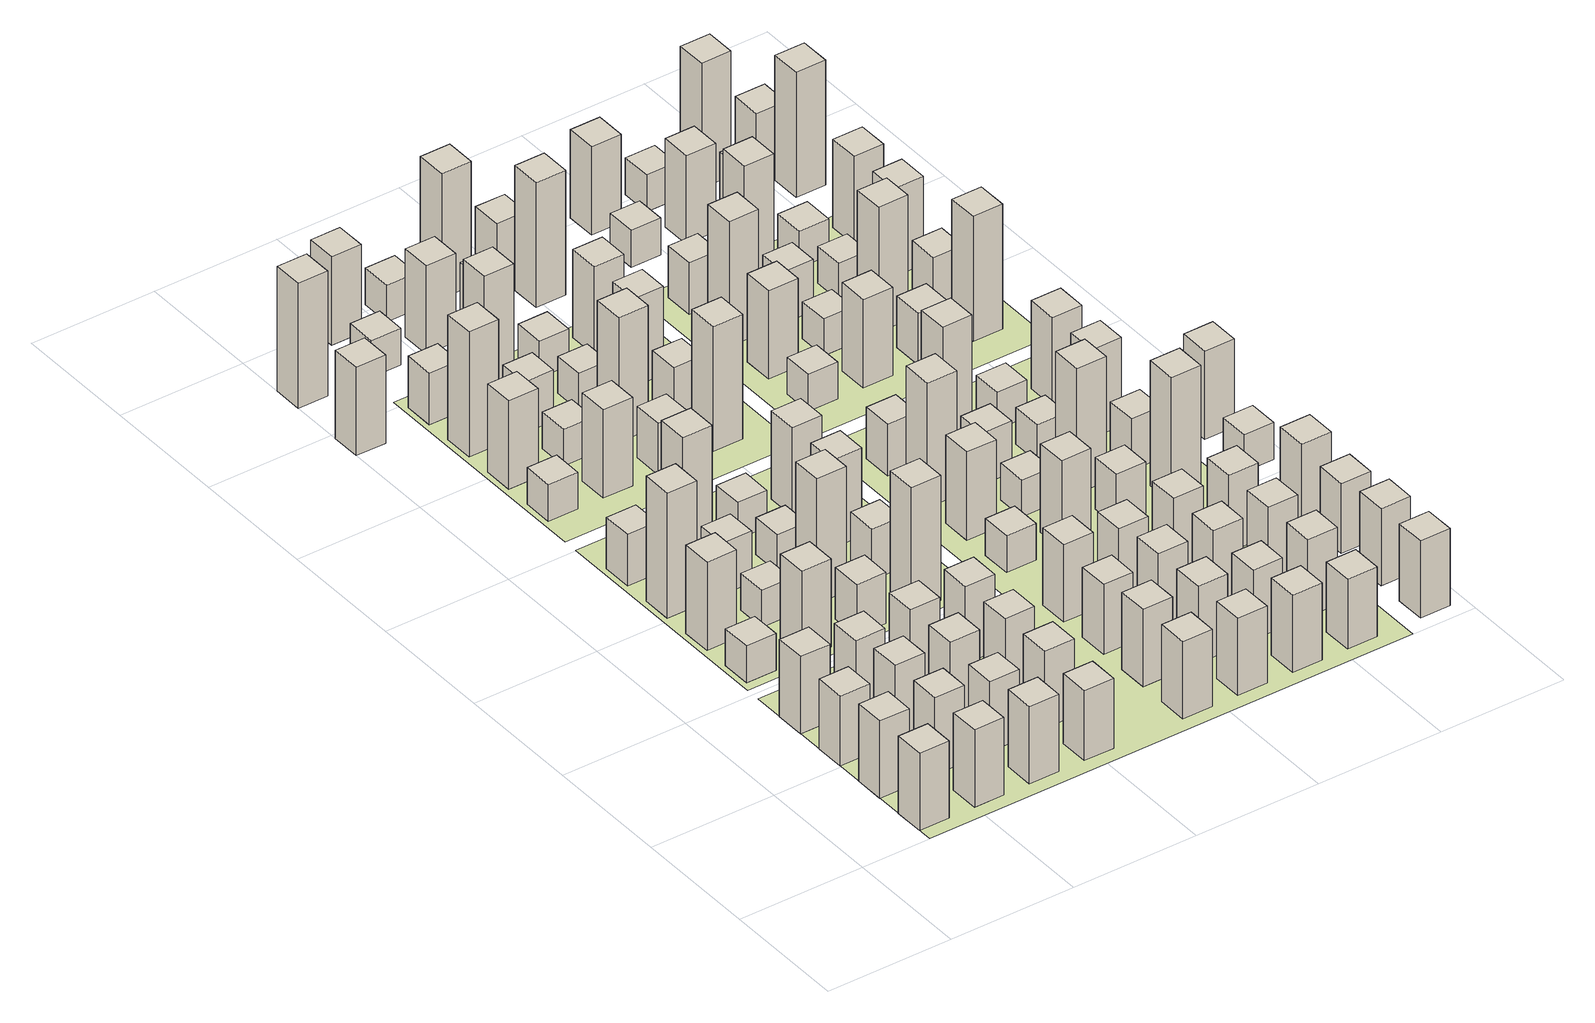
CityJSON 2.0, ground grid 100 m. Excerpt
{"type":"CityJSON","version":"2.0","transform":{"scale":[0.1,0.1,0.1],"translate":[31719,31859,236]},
"CityObjects":{
"building1":{"type":"Building","geometry":[{"type":"Solid","lod":"1","boundaries":[[[[0,1,2,3]],[[4,5,2,1]],[[6,7,0,3]],[[0,7,4,1]],[[4,7,6,5]],[[6,3,2,5]]]]}]},
"building2":{"type":"Building","geometry":[{"type":"Solid","lod":"1","boundaries":[[[[8,9,10,11]],[[10,9,12,13]],[[14,15,8,11]],[[8,15,12,9]],[[14,13,12,15]],[[14,11,10,13]]]]}]},
"building3":{"type":"Building","geometry":[{"type":"Solid","lod":"1","boundaries":[[[[16,17,18,19]],[[20,21,18,17]],[[22,23,16,19]],[[16,23,20,17]],[[20,23,22,21]],[[22,19,18,21]]]]}]},
"building4":{"type":"Building","geometry":[{"type":"Solid","lod":"1","boundaries":[[[[24,25,26,27]],[[26,25,28,29]],[[30,31,24,27]],[[24,31,28,25]],[[30,29,28,31]],[[30,27,26,29]]]]}]},
"building5":{"type":"Building","geometry":[{"type":"Solid","lod":"1","boundaries":[[[[32,33,34,35]],[[34,33,36,37]],[[38,39,32,35]],[[32,39,36,33]],[[38,37,36,39]],[[38,35,34,37]]]]}]},
"building6":{"type":"Building","geometry":[{"type":"Solid","lod":"1","boundaries":[[[[40,41,42,43]],[[44,45,42,41]],[[46,47,40,43]],[[40,47,44,41]],[[44,47,46,45]],[[46,43,42,45]]]]}]},
"building7":{"type":"Building","geometry":[{"type":"Solid","lod":"1","boundaries":[[[[48,49,50,51]],[[52,53,50,49]],[[54,55,48,51]],[[48,55,52,49]],[[52,55,54,53]],[[54,51,50,53]]]]}]},
"building8":{"type":"Building","geometry":[{"type":"Solid","lod":"1","boundaries":[[[[56,57,58,59]],[[58,57,60,61]],[[62,63,56,59]],[[56,63,60,57]],[[62,61,60,63]],[[62,59,58,61]]]]}]},
"building9":{"type":"Building","geometry":[{"type":"Solid","lod":"1","boundaries":[[[[64,65,66,67]],[[66,65,68,69]],[[70,71,64,67]],[[64,71,68,65]],[[70,69,68,71]],[[70,67,66,69]]]]}]},
"building10":{"type":"Building","geometry":[{"type":"Solid","lod":"1","boundaries":[[[[72,73,74,75]],[[76,77,74,73]],[[78,79,72,75]],[[72,79,76,73]],[[76,79,78,77]],[[78,75,74,77]]]]}]},
"building11":{"type":"Building","geometry":[{"type":"Solid","lod":"1","boundaries":[[[[80,81,82,83]],[[82,81,84,85]],[[86,87,80,83]],[[80,87,84,81]],[[86,85,84,87]],[[86,83,82,85]]]]}]},
"building12":{"type":"Building","geometry":[{"type":"Solid","lod":"1","boundaries":[[[[88,89,90,91]],[[92,93,90,89]],[[94,95,88,91]],[[88,95,92,89]],[[92,95,94,93]],[[94,91,90,93]]]]}]},
"building13":{"type":"Building","geometry":[{"type":"Solid","lod":"1","boundaries":[[[[96,97,98,99]],[[100,101,98,97]],[[102,103,96,99]],[[96,103,100,97]],[[100,103,102,101]],[[102,99,98,101]]]]}]},
"building14":{"type":"Building","geometry":[{"type":"Solid","lod":"1","boundaries":[[[[104,105,106,107]],[[106,105,108,109]],[[110,111,104,107]],[[104,111,108,105]],[[110,109,108,111]],[[110,107,106,109]]]]}]},
"building15":{"type":"Building","geometry":[{"type":"Solid","lod":"1","boundaries":[[[[112,113,114,115]],[[114,113,116,117]],[[118,119,112,115]],[[112,119,116,113]],[[118,117,116,119]],[[118,115,114,117]]]]}]},
"building16":{"type":"Building","geometry":[{"type":"Solid","lod":"1","boundaries":[[[[120,121,122,123]],[[122,121,124,125]],[[126,127,120,123]],[[120,127,124,121]],[[126,125,124,127]],[[126,123,122,125]]]]}]},
"building17":{"type":"Building","geometry":[{"type":"Solid","lod":"1","boundaries":[[[[128,129,130,131]],[[132,133,130,129]],[[134,135,128,131]],[[128,135,132,129]],[[132,135,134,133]],[[134,131,130,133]]]]}]},
"building18":{"type":"Building","geometry":[{"type":"Solid","lod":"1","boundaries":[[[[136,137,138,139]],[[140,141,138,137]],[[142,143,136,139]],[[136,143,140,137]],[[140,143,142,141]],[[142,139,138,141]]]]}]},
"building19":{"type":"Building","geometry":[{"type":"Solid","lod":"1","boundaries":[[[[144,145,146,147]],[[148,149,146,145]],[[150,151,144,147]],[[144,151,148,145]],[[148,151,150,149]],[[150,147,146,149]]]]}]},
"building20":{"type":"Building","geometry":[{"type":"Solid","lod":"1","boundaries":[[[[152,153,154,155]],[[156,157,154,153]],[[158,159,152,155]],[[152,159,156,153]],[[156,159,158,157]],[[158,155,154,157]]]]}]},
"building21":{"type":"Building","geometry":[{"type":"Solid","lod":"1","boundaries":[[[[160,161,162,163]],[[164,165,162,161]],[[166,167,160,163]],[[160,167,164,161]],[[164,167,166,165]],[[166,163,162,165]]]]}]},
"building22":{"type":"Building","geometry":[{"type":"Solid","lod":"1","boundaries":[[[[168,169,170,171]],[[172,173,170,169]],[[174,175,168,171]],[[168,175,172,169]],[[172,175,174,173]],[[174,171,170,173]]]]}]},
"building23":{"type":"Building","geometry":[{"type":"Solid","lod":"1","boundaries":[[[[176,177,178,179]],[[178,177,180,181]],[[182,183,176,179]],[[176,183,180,177]],[[182,181,180,183]],[[182,179,178,181]]]]}]},
"building24":{"type":"Building","geometry":[{"type":"Solid","lod":"1","boundaries":[[[[184,185,186,187]],[[186,185,188,189]],[[190,191,184,187]],[[184,191,188,185]],[[190,189,188,191]],[[190,187,186,189]]]]}]},
"building25":{"type":"Building","geometry":[{"type":"Solid","lod":"1","boundaries":[[[[192,193,194,195]],[[194,193,196,197]],[[198,199,192,195]],[[192,199,196,193]],[[198,197,196,199]],[[198,195,194,197]]]]}]},
"building26":{"type":"Building","geometry":[{"type":"Solid","lod":"1","boundaries":[[[[200,201,202,203]],[[204,205,202,201]],[[206,207,200,203]],[[200,207,204,201]],[[204,207,206,205]],[[206,203,202,205]]]]}]},
"building27":{"type":"Building","geometry":[{"type":"Solid","lod":"1","boundaries":[[[[208,209,210,211]],[[210,209,212,213]],[[214,215,208,211]],[[208,215,212,209]],[[214,213,212,215]],[[214,211,210,213]]]]}]},
"building28":{"type":"Building","geometry":[{"type":"Solid","lod":"1","boundaries":[[[[216,217,218,219]],[[220,221,218,217]],[[222,223,216,219]],[[216,223,220,217]],[[220,223,222,221]],[[222,219,218,221]]]]}]},
"building29":{"type":"Building","geometry":[{"type":"Solid","lod":"1","boundaries":[[[[224,225,226,227]],[[226,225,228,229]],[[230,231,224,227]],[[224,231,228,225]],[[230,229,228,231]],[[230,227,226,229]]]]}]},
"building30":{"type":"Building","geometry":[{"type":"Solid","lod":"1","boundaries":[[[[232,233,234,235]],[[236,237,234,233]],[[238,239,232,235]],[[232,239,236,233]],[[236,239,238,237]],[[238,235,234,237]]]]}]},
"building31":{"type":"Building","geometry":[{"type":"Solid","lod":"1","boundaries":[[[[240,241,242,243]],[[242,241,244,245]],[[246,247,240,243]],[[240,247,244,241]],[[246,245,244,247]],[[246,243,242,245]]]]}]},
"building32":{"type":"Building","geometry":[{"type":"Solid","lod":"1","boundaries":[[[[248,249,250,251]],[[250,249,252,253]],[[254,255,248,251]],[[248,255,252,249]],[[254,253,252,255]],[[254,251,250,253]]]]}]},
"building33":{"type":"Building","geometry":[{"type":"Solid","lod":"1","boundaries":[[[[256,257,258,259]],[[258,257,260,261]],[[262,263,256,259]],[[256,263,260,257]],[[262,261,260,263]],[[262,259,258,261]]]]}]},
"building34":{"type":"Building","geometry":[{"type":"Solid","lod":"1","boundaries":[[[[264,265,266,267]],[[268,269,266,265]],[[270,271,264,267]],[[264,271,268,265]],[[268,271,270,269]],[[270,267,266,269]]]]}]},
"building35":{"type":"Building","geometry":[{"type":"Solid","lod":"1","boundaries":[[[[272,273,274,275]],[[276,277,274,273]],[[278,279,272,275]],[[272,279,276,273]],[[276,279,278,277]],[[278,275,274,277]]]]}]},
"building36":{"type":"Building","geometry":[{"type":"Solid","lod":"1","boundaries":[[[[280,281,282,283]],[[284,285,282,281]],[[286,287,280,283]],[[280,287,284,281]],[[284,287,286,285]],[[286,283,282,285]]]]}]},
"building37":{"type":"Building","geometry":[{"type":"Solid","lod":"1","boundaries":[[[[288,289,290,291]],[[292,293,290,289]],[[294,295,288,291]],[[288,295,292,289]],[[292,295,294,293]],[[294,291,290,293]]]]}]},
"building38":{"type":"Building","geometry":[{"type":"Solid","lod":"1","boundaries":[[[[296,297,298,299]],[[300,301,298,297]],[[302,303,296,299]],[[296,303,300,297]],[[300,303,302,301]],[[302,299,298,301]]]]}]},
"building39":{"type":"Building","geometry":[{"type":"Solid","lod":"1","boundaries":[[[[304,305,306,307]],[[306,305,308,309]],[[310,311,304,307]],[[304,311,308,305]],[[310,309,308,311]],[[310,307,306,309]]]]}]},
"building40":{"type":"Building","geometry":[{"type":"Solid","lod":"1","boundaries":[[[[312,313,314,315]],[[314,313,316,317]],[[318,319,312,315]],[[312,319,316,313]],[[318,317,316,319]],[[318,315,314,317]]]]}]},
"building41":{"type":"Building","geometry":[{"type":"Solid","lod":"1","boundaries":[[[[320,321,322,323]],[[322,321,324,325]],[[326,327,320,323]],[[320,327,324,321]],[[326,325,324,327]],[[326,323,322,325]]]]}]},
"building42":{"type":"Building","geometry":[{"type":"Solid","lod":"1","boundaries":[[[[328,329,330,331]],[[332,333,330,329]],[[334,335,328,331]],[[328,335,332,329]],[[332,335,334,333]],[[334,331,330,333]]]]}]},
"building43":{"type":"Building","geometry":[{"type":"Solid","lod":"1","boundaries":[[[[336,337,338,339]],[[340,341,338,337]],[[342,343,336,339]],[[336,343,340,337]],[[340,343,342,341]],[[342,339,338,341]]]]}]},
"building44":{"type":"Building","geometry":[{"type":"Solid","lod":"1","boundaries":[[[[344,345,346,347]],[[346,345,348,349]],[[350,351,344,347]],[[344,351,348,345]],[[350,349,348,351]],[[350,347,346,349]]]]}]},
"building45":{"type":"Building","geometry":[{"type":"Solid","lod":"1","boundaries":[[[[352,353,354,355]],[[354,353,356,357]],[[358,359,352,355]],[[352,359,356,353]],[[358,357,356,359]],[[358,355,354,357]]]]}]},
"building46":{"type":"Building","geometry":[{"type":"Solid","lod":"1","boundaries":[[[[360,361,362,363]],[[362,361,364,365]],[[366,367,360,363]],[[360,367,364,361]],[[366,365,364,367]],[[366,363,362,365]]]]}]},
"building47":{"type":"Building","geometry":[{"type":"Solid","lod":"1","boundaries":[[[[368,369,370,371]],[[372,373,370,369]],[[374,375,368,371]],[[368,375,372,369]],[[372,375,374,373]],[[374,371,370,373]]]]}]},
"building48":{"type":"Building","geometry":[{"type":"Solid","lod":"1","boundaries":[[[[376,377,378,379]],[[378,377,380,381]],[[382,383,376,379]],[[376,383,380,377]],[[382,381,380,383]],[[382,379,378,381]]]]}]},
"building49":{"type":"Building","geometry":[{"type":"Solid","lod":"1","boundaries":[[[[384,385,386,387]],[[386,385,388,389]],[[390,391,384,387]],[[384,391,388,385]],[[390,389,388,391]],[[390,387,386,389]]]]}]},
"building50":{"type":"Building","geometry":[{"type":"Solid","lod":"1","boundaries":[[[[392,393,394,395]],[[396,397,394,393]],[[398,399,392,395]],[[392,399,396,393]],[[396,399,398,397]],[[398,395,394,397]]]]}]},
"building51":{"type":"Building","geometry":[{"type":"Solid","lod":"1","boundaries":[[[[400,401,402,403]],[[404,405,402,401]],[[406,407,400,403]],[[400,407,404,401]],[[404,407,406,405]],[[406,403,402,405]]]]}]},
"building52":{"type":"Building","geometry":[{"type":"Solid","lod":"1","boundaries":[[[[408,409,410,411]],[[412,413,410,409]],[[414,415,408,411]],[[408,415,412,409]],[[412,415,414,413]],[[414,411,410,413]]]]}]},
"building53":{"type":"Building","geometry":[{"type":"Solid","lod":"1","boundaries":[[[[416,417,418,419]],[[418,417,420,421]],[[422,423,416,419]],[[416,423,420,417]],[[422,421,420,423]],[[422,419,418,421]]]]}]},
"building54":{"type":"Building","geometry":[{"type":"Solid","lod":"1","boundaries":[[[[424,425,426,427]],[[426,425,428,429]],[[430,431,424,427]],[[424,431,428,425]],[[430,429,428,431]],[[430,427,426,429]]]]}]},
"building55":{"type":"Building","geometry":[{"type":"Solid","lod":"1","boundaries":[[[[432,433,434,435]],[[436,437,434,433]],[[438,439,432,435]],[[432,439,436,433]],[[436,439,438,437]],[[438,435,434,437]]]]}]},
"building56":{"type":"Building","geometry":[{"type":"Solid","lod":"1","boundaries":[[[[440,441,442,443]],[[444,445,442,441]],[[446,447,440,443]],[[440,447,444,441]],[[444,447,446,445]],[[446,443,442,445]]]]}]},
"building57":{"type":"Building","geometry":[{"type":"Solid","lod":"1","boundaries":[[[[448,449,450,451]],[[452,453,450,449]],[[454,455,448,451]],[[448,455,452,449]],[[452,455,454,453]],[[454,451,450,453]]]]}]},
"building58":{"type":"Building","geometry":[{"type":"Solid","lod":"1","boundaries":[[[[456,457,458,459]],[[460,461,458,457]],[[462,463,456,459]],[[456,463,460,457]],[[460,463,462,461]],[[462,459,458,461]]]]}]},
"building59":{"type":"Building","geometry":[{"type":"Solid","lod":"1","boundaries":[[[[464,465,466,467]],[[466,465,468,469]],[[470,471,464,467]],[[464,471,468,465]],[[470,469,468,471]],[[470,467,466,469]]]]}]},
"building60":{"type":"Building","geometry":[{"type":"Solid","lod":"1","boundaries":[[[[472,473,474,475]],[[474,473,476,477]],[[478,479,472,475]],[[472,479,476,473]],[[478,477,476,479]],[[478,475,474,477]]]]}]},
"building61":{"type":"Building","geometry":[{"type":"Solid","lod":"1","boundaries":[[[[480,481,482,483]],[[482,481,484,485]],[[486,487,480,483]],[[480,487,484,481]],[[486,485,484,487]],[[486,483,482,485]]]]}]},
"building62":{"type":"Building","geometry":[{"type":"Solid","lod":"1","boundaries":[[[[488,489,490,491]],[[490,489,492,493]],[[494,495,488,491]],[[488,495,492,489]],[[494,493,492,495]],[[494,491,490,493]]]]}]},
"building63":{"type":"Building","geometry":[{"type":"Solid","lod":"1","boundaries":[[[[496,497,498,499]],[[498,497,500,501]],[[502,503,496,499]],[[496,503,500,497]],[[502,501,500,503]],[[502,499,498,501]]]]}]},
"building64":{"type":"Building","geometry":[{"type":"Solid","lod":"1","boundaries":[[[[504,505,506,507]],[[508,509,506,505]],[[510,511,504,507]],[[504,511,508,505]],[[508,511,510,509]],[[510,507,506,509]]]]}]},
"building65":{"type":"Building","geometry":[{"type":"Solid","lod":"1","boundaries":[[[[512,513,514,515]],[[516,517,514,513]],[[518,519,512,515]],[[512,519,516,513]],[[516,519,518,517]],[[518,515,514,517]]]]}]},
"building66":{"type":"Building","geometry":[{"type":"Solid","lod":"1","boundaries":[[[[520,521,522,523]],[[524,525,522,521]],[[526,527,520,523]],[[520,527,524,521]],[[524,527,526,525]],[[526,523,522,525]]]]}]},
"building67":{"type":"Building","geometry":[{"type":"Solid","lod":"1","boundaries":[[[[528,529,530,531]],[[530,529,532,533]],[[534,535,528,531]],[[528,535,532,529]],[[534,533,532,535]],[[534,531,530,533]]]]}]},
"building68":{"type":"Building","geometry":[{"type":"Solid","lod":"1","boundaries":[[[[536,537,538,539]],[[538,537,540,541]],[[542,543,536,539]],[[536,543,540,537]],[[542,541,540,543]],[[542,539,538,541]]]]}]},
"building69":{"type":"Building","geometry":[{"type":"Solid","lod":"1","boundaries":[[[[544,545,546,547]],[[546,545,548,549]],[[550,551,544,547]],[[544,551,548,545]],[[550,549,548,551]],[[550,547,546,549]]]]}]},
"building70":{"type":"Building","geometry":[{"type":"Solid","lod":"1","boundaries":[[[[552,553,554,555]],[[556,557,554,553]],[[558,559,552,555]],[[552,559,556,553]],[[556,559,558,557]],[[558,555,554,557]]]]}]},
"building71":{"type":"Building","geometry":[{"type":"Solid","lod":"1","boundaries":[[[[560,561,562,563]],[[562,561,564,565]],[[566,567,560,563]],[[560,567,564,561]],[[566,565,564,567]],[[566,563,562,565]]]]}]},
"building72":{"type":"Building","geometry":[{"type":"Solid","lod":"1","boundaries":[[[[568,569,570,571]],[[572,573,570,569]],[[574,575,568,571]],[[568,575,572,569]],[[572,575,574,573]],[[574,571,570,573]]]]}]},
"building73":{"type":"Building","geometry":[{"type":"Solid","lod":"1","boundaries":[[[[576,577,578,579]],[[580,581,578,577]],[[582,583,576,579]],[[576,583,580,577]],[[580,583,582,581]],[[582,579,578,581]]]]}]},
"building74":{"type":"Building","geometry":[{"type":"Solid","lod":"1","boundaries":[[[[584,585,586,587]],[[588,589,586,585]],[[590,591,584,587]],[[584,591,588,585]],[[588,591,590,589]],[[590,587,586,589]]]]}]},
"building75":{"type":"Building","geometry":[{"type":"Solid","lod":"1","boundaries":[[[[592,593,594,595]],[[594,593,596,597]],[[598,599,592,595]],[[592,599,596,593]],[[598,597,596,599]],[[598,595,594,597]]]]}]},
"building76":{"type":"Building","geometry":[{"type":"Solid","lod":"1","boundaries":[[[[600,601,602,603]],[[604,605,602,601]],[[606,607,600,603]],[[600,607,604,601]],[[604,607,606,605]],[[606,603,602,605]]]]}]},
"building77":{"type":"Building","geometry":[{"type":"Solid","lod":"1","boundaries":[[[[608,609,610,611]],[[612,613,610,609]],[[614,615,608,611]],[[608,615,612,609]],[[612,615,614,613]],[[614,611,610,613]]]]}]},
"building78":{"type":"Building","geometry":[{"type":"Solid","lod":"1","boundaries":[[[[616,617,618,619]],[[618,617,620,621]],[[622,623,616,619]],[[616,623,620,617]],[[622,621,620,623]],[[622,619,618,621]]]]}]},
"building79":{"type":"Building","geometry":[{"type":"Solid","lod":"1","boundaries":[[[[624,625,626,627]],[[628,629,626,625]],[[630,631,624,627]],[[624,631,628,625]],[[628,631,630,629]],[[630,627,626,629]]]]}]},
"building80":{"type":"Building","geometry":[{"type":"Solid","lod":"1","boundaries":[[[[632,633,634,635]],[[634,633,636,637]],[[638,639,632,635]],[[632,639,636,633]],[[638,637,636,639]],[[638,635,634,637]]]]}]},
"building81":{"type":"Building","geometry":[{"type":"Solid","lod":"1","boundaries":[[[[640,641,642,643]],[[644,645,642,641]],[[646,647,640,643]],[[640,647,644,641]],[[644,647,646,645]],[[646,643,642,645]]]]}]},
"building82":{"type":"Building","geometry":[{"type":"Solid","lod":"1","boundaries":[[[[648,649,650,651]],[[650,649,652,653]],[[654,655,648,651]],[[648,655,652,649]],[[654,653,652,655]],[[654,651,650,653]]]]}]},
"building83":{"type":"Building","geometry":[{"type":"Solid","lod":"1","boundaries":[[[[656,657,658,659]],[[658,657,660,661]],[[662,663,656,659]],[[656,663,660,657]],[[662,661,660,663]],[[662,659,658,661]]]]}]},
"building84":{"type":"Building","geometry":[{"type":"Solid","lod":"1","boundaries":[[[[664,665,666,667]],[[668,669,666,665]],[[670,671,664,667]],[[664,671,668,665]],[[668,671,670,669]],[[670,667,666,669]]]]}]},
"building85":{"type":"Building","geometry":[{"type":"Solid","lod":"1","boundaries":[[[[672,673,674,675]],[[674,673,676,677]],[[678,679,672,675]],[[672,679,676,673]],[[678,677,676,679]],[[678,675,674,677]]]]}]},
"building86":{"type":"Building","geometry":[{"type":"Solid","lod":"1","boundaries":[[[[680,681,682,683]],[[684,685,682,681]],[[686,687,680,683]],[[680,687,684,681]],[[684,687,686,685]],[[686,683,682,685]]]]}]},
"building87":{"type":"Building","geometry":[{"type":"Solid","lod":"1","boundaries":[[[[688,689,690,691]],[[690,689,692,693]],[[694,695,688,691]],[[688,695,692,689]],[[694,693,692,695]],[[694,691,690,693]]]]}]},
"building88":{"type":"Building","geometry":[{"type":"Solid","lod":"1","boundaries":[[[[696,697,698,699]],[[698,697,700,701]],[[702,703,696,699]],[[696,703,700,697]],[[702,701,700,703]],[[702,699,698,701]]]]}]},
"building89":{"type":"Building","geometry":[{"type":"Solid","lod":"1","boundaries":[[[[704,705,706,707]],[[706,705,708,709]],[[710,711,704,707]],[[704,711,708,705]],[[710,709,708,711]],[[710,707,706,709]]]]}]},
"building90":{"type":"Building","geometry":[{"type":"Solid","lod":"1","boundaries":[[[[712,713,714,715]],[[716,717,714,713]],[[718,719,712,715]],[[712,719,716,713]],[[716,719,718,717]],[[718,715,714,717]]]]}]},
"building91":{"type":"Building","geometry":[{"type":"Solid","lod":"1","boundaries":[[[[720,721,722,723]],[[724,725,722,721]],[[726,727,720,723]],[[720,727,724,721]],[[724,727,726,725]],[[726,723,722,725]]]]}]},
"building92":{"type":"Building","geometry":[{"type":"Solid","lod":"1","boundaries":[[[[728,729,730,731]],[[732,733,730,729]],[[734,735,728,731]],[[728,735,732,729]],[[732,735,734,733]],[[734,731,730,733]]]]}]},
"building93":{"type":"Building","geometry":[{"type":"Solid","lod":"1","boundaries":[[[[736,737,738,739]],[[740,741,738,737]],[[742,743,736,739]],[[736,743,740,737]],[[740,743,742,741]],[[742,739,738,741]]]]}]},
"building94":{"type":"Building","geometry":[{"type":"Solid","lod":"1","boundaries":[[[[744,745,746,747]],[[748,749,746,745]],[[750,751,744,747]],[[744,751,748,745]],[[748,751,750,749]],[[750,747,746,749]]]]}]},
"building95":{"type":"Building","geometry":[{"type":"Solid","lod":"1","boundaries":[[[[752,753,754,755]],[[756,757,754,753]],[[758,759,752,755]],[[752,759,756,753]],[[756,759,758,757]],[[758,755,754,757]]]]}]},
"building96":{"type":"Building","geometry":[{"type":"Solid","lod":"1","boundaries":[[[[760,761,762,763]],[[762,761,764,765]],[[766,767,760,763]],[[760,767,764,761]],[[766,765,764,767]],[[766,763,762,765]]]]}]},
"building97":{"type":"Building","geometry":[{"type":"Solid","lod":"1","boundaries":[[[[768,769,770,771]],[[770,769,772,773]],[[774,775,768,771]],[[768,775,772,769]],[[774,773,772,775]],[[774,771,770,773]]]]}]},
"building98":{"type":"Building","geometry":[{"type":"Solid","lod":"1","boundaries":[[[[776,777,778,779]],[[778,777,780,781]],[[782,783,776,779]],[[776,783,780,777]],[[782,781,780,783]],[[782,779,778,781]]]]}]},
"building99":{"type":"Building","geometry":[{"type":"Solid","lod":"1","boundaries":[[[[784,785,786,787]],[[786,785,788,789]],[[790,791,784,787]],[[784,791,788,785]],[[790,789,788,791]],[[790,787,786,789]]]]}]},
"building100":{"type":"Building","geometry":[{"type":"Solid","lod":"1","boundaries":[[[[792,793,794,795]],[[796,797,794,793]],[[798,799,792,795]],[[792,799,796,793]],[[796,799,798,797]],[[798,795,794,797]]]]}]},
"building101":{"type":"Building","geometry":[{"type":"Solid","lod":"1","boundaries":[[[[800,801,802,803]],[[802,801,804,805]],[[806,807,800,803]],[[800,807,804,801]],[[806,805,804,807]],[[806,803,802,805]]]]}]},
"building102":{"type":"Building","geometry":[{"type":"Solid","lod":"1","boundaries":[[[[808,809,810,811]],[[812,813,810,809]],[[814,815,808,811]],[[808,815,812,809]],[[812,815,814,813]],[[814,811,810,813]]]]}]},
"building103":{"type":"Building","geometry":[{"type":"Solid","lod":"1","boundaries":[[[[816,817,818,819]],[[818,817,820,821]],[[822,823,816,819]],[[816,823,820,817]],[[822,821,820,823]],[[822,819,818,821]]]]}]},
"building104":{"type":"Building","geometry":[{"type":"Solid","lod":"1","boundaries":[[[[824,825,826,827]],[[828,829,826,825]],[[830,831,824,827]],[[824,831,828,825]],[[828,831,830,829]],[[830,827,826,829]]]]}]},
"building105":{"type":"Building","geometry":[{"type":"Solid","lod":"1","boundaries":[[[[832,833,834,835]],[[834,833,836,837]],[[838,839,832,835]],[[832,839,836,833]],[[838,837,836,839]],[[838,835,834,837]]]]}]},
"building106":{"type":"Building","geometry":[{"type":"Solid","lod":"1","boundaries":[[[[840,841,842,843]],[[842,841,844,845]],[[846,847,840,843]],[[840,847,844,841]],[[846,845,844,847]],[[846,843,842,845]]]]}]},
"building107":{"type":"Building","geometry":[{"type":"Solid","lod":"1","boundaries":[[[[848,849,850,851]],[[850,849,852,853]],[[854,855,848,851]],[[848,855,852,849]],[[854,853,852,855]],[[854,851,850,853]]]]}]},
"building108":{"type":"Building","geometry":[{"type":"Solid","lod":"1","boundaries":[[[[856,857,858,859]],[[860,861,858,857]],[[862,863,856,859]],[[856,863,860,857]],[[860,863,862,861]],[[862,859,858,861]]]]}]},
"building109":{"type":"Building","geometry":[{"type":"Solid","lod":"1","boundaries":[[[[864,865,866,867]],[[868,869,866,865]],[[870,871,864,867]],[[864,871,868,865]],[[868,871,870,869]],[[870,867,866,869]]]]}]},
"building110":{"type":"Building","geometry":[{"type":"Solid","lod":"1","boundaries":[[[[872,873,874,875]],[[876,877,874,873]],[[878,879,872,875]],[[872,879,876,873]],[[876,879,878,877]],[[878,875,874,877]]]]}]},
"building111":{"type":"Building","geometry":[{"type":"Solid","lod":"1","boundaries":[[[[880,881,882,883]],[[884,885,882,881]],[[886,887,880,883]],[[880,887,884,881]],[[884,887,886,885]],[[886,883,882,885]]]]}]},
"building112":{"type":"Building","geometry":[{"type":"Solid","lod":"1","boundaries":[[[[888,889,890,891]],[[892,893,890,889]],[[894,895,888,891]],[[888,895,892,889]],[[892,895,894,893]],[[894,891,890,893]]]]}]},
"building113":{"type":"Building","geometry":[{"type":"Solid","lod":"1","boundaries":[[[[896,897,898,899]],[[898,897,900,901]],[[902,903,896,899]],[[896,903,900,897]],[[902,901,900,903]],[[902,899,898,901]]]]}]},
"building114":{"type":"Building","geometry":[{"type":"Solid","lod":"1","boundaries":[[[[904,905,906,907]],[[906,905,908,909]],[[910,911,904,907]],[[904,911,908,905]],[[910,909,908,911]],[[910,907,906,909]]]]}]},
"building115":{"type":"Building","geometry":[{"type":"Solid","lod":"1","boundaries":[[[[912,913,914,915]],[[914,913,916,917]],[[918,919,912,915]],[[912,919,916,913]],[[918,917,916,919]],[[918,915,914,917]]]]}]},
"building116":{"type":"Building","geometry":[{"type":"Solid","lod":"1","boundaries":[[[[920,921,922,923]],[[922,921,924,925]],[[926,927,920,923]],[[920,927,924,921]],[[926,925,924,927]],[[926,923,922,925]]]]}]},
"building117":{"type":"Building","geometry":[{"type":"Solid","lod":"1","boundaries":[[[[928,929,930,931]],[[932,933,930,929]],[[934,935,928,931]],[[928,935,932,929]],[[932,935,934,933]],[[934,931,930,933]]]]}]},
"building118":{"type":"Building","geometry":[{"type":"Solid","lod":"1","boundaries":[[[[936,937,938,939]],[[938,937,940,941]],[[942,943,936,939]],[[936,943,940,937]],[[942,941,940,943]],[[942,939,938,941]]]]}]},
"building119":{"type":"Building","geometry":[{"type":"Solid","lod":"1","boundaries":[[[[944,945,946,947]],[[948,949,946,945]],[[950,951,944,947]],[[944,951,948,945]],[[948,951,950,949]],[[950,947,946,949]]]]}]},
"building120":{"type":"Building","geometry":[{"type":"Solid","lod":"1","boundaries":[[[[952,953,954,955]],[[954,953,956,957]],[[958,959,952,955]],[[952,959,956,953]],[[958,957,956,959]],[[958,955,954,957]]]]}]},
"landuse1":{"type":"LandUse","geometry":[{"type":"MultiSurface","lod":"1","boundaries":[[[960,961,962,963]]]}]},
"landuse2":{"type":"LandUse","geometry":[{"type":"MultiSurface","lod":"1","boundaries":[[[964,965,966,967]]]}]},
"landuse3":{"type":"LandUse","geometry":[{"type":"MultiSurface","lod":"1","boundaries":[[[968,969,970,971,972,973]]]}]},
"landuse4":{"type":"LandUse","geometry":[{"type":"MultiSurface","lod":"1","boundaries":[[[974,975,976,977]]]}]}
},
"vertices":[
[553,356,632],[553,356,2],[553,116,2],[553,116,632],[793,356,2],[793,116,2],[793,116,632],[793,356,632],
[553,804,632],[553,804,2],[553,564,2],[553,564,632],[793,804,2],[793,564,2],[793,564,632],[793,804,632],
[553,1252,572],[553,1252,2],[553,1012,2],[553,1012,572],[793,1252,2],[793,1012,2],[793,1012,572],[793,1252,572],
[553,1700,632],[553,1700,2],[553,1460,2],[553,1460,632],[793,1700,2],[793,1460,2],[793,1460,632],[793,1700,632],
[1001,356,632],[1001,356,2],[1001,116,2],[1001,116,632],[1241,356,2],[1241,116,2],[1241,116,632],[1241,356,632],
[1001,804,632],[1001,804,2],[1001,564,2],[1001,564,632],[1241,804,2],[1241,564,2],[1241,564,632],[1241,804,632],
[600,2375,302],[600,2375,2],[600,2135,2],[600,2135,302],[840,2375,2],[840,2135,2],[840,2135,302],[840,2375,302],
[1001,1252,632],[1001,1252,2],[1001,1012,2],[1001,1012,632],[1241,1252,2],[1241,1012,2],[1241,1012,632],[1241,1252,632],
[600,2823,722],[600,2823,2],[600,2583,2],[600,2583,722],[840,2823,2],[840,2583,2],[840,2583,722],[840,2823,722],
[1001,1700,572],[1001,1700,2],[1001,1460,2],[1001,1460,572],[1241,1700,2],[1241,1460,2],[1241,1460,572],[1241,1700,572],
[1449,356,632],[1449,356,2],[1449,116,2],[1449,116,632],[1689,356,2],[1689,116,2],[1689,116,632],[1689,356,632],
[600,3271,1022],[600,3271,2],[600,3031,2],[600,3031,1022],[840,3271,2],[840,3031,2],[840,3031,1022],[840,3271,1022],
[1449,804,572],[1449,804,2],[1449,564,2],[1449,564,572],[1689,804,2],[1689,564,2],[1689,564,572],[1689,804,572],
[600,3719,422],[600,3719,2],[600,3479,2],[600,3479,422],[840,3719,2],[840,3479,2],[840,3479,422],[840,3719,422],
[1048,2375,722],[1048,2375,2],[1048,2135,2],[1048,2135,722],[1288,2375,2],[1288,2135,2],[1288,2135,722],[1288,2375,722],
[4,5959,722],[4,5959,2],[4,5719,2],[4,5719,722],[244,5959,2],[244,5719,2],[244,5719,722],[244,5959,722],
[1449,1252,632],[1449,1252,2],[1449,1012,2],[1449,1012,632],[1689,1252,2],[1689,1012,2],[1689,1012,632],[1689,1252,632],
[1048,2823,302],[1048,2823,2],[1048,2583,2],[1048,2583,302],[1288,2823,2],[1288,2583,2],[1288,2583,302],[1288,2823,302],
[1449,1700,632],[1449,1700,2],[1449,1460,2],[1449,1460,632],[1689,1700,2],[1689,1460,2],[1689,1460,632],[1689,1700,632],
[600,4615,302],[600,4615,2],[600,4375,2],[600,4375,302],[840,4615,2],[840,4375,2],[840,4375,302],[840,4615,302],
[4,6615,1022],[4,6615,2],[4,6375,2],[4,6375,1022],[244,6615,2],[244,6375,2],[244,6375,1022],[244,6615,1022],
[1897,356,572],[1897,356,2],[1897,116,2],[1897,116,572],[2137,356,2],[2137,116,2],[2137,116,572],[2137,356,572],
[1048,3271,422],[1048,3271,2],[1048,3031,2],[1048,3031,422],[1288,3271,2],[1288,3031,2],[1288,3031,422],[1288,3271,422],
[600,5063,722],[600,5063,2],[600,4823,2],[600,4823,722],[840,5063,2],[840,4823,2],[840,4823,722],[840,5063,722],
[1897,804,632],[1897,804,2],[1897,564,2],[1897,564,632],[2137,804,2],[2137,564,2],[2137,564,632],[2137,804,632],
[1048,3719,1022],[1048,3719,2],[1048,3479,2],[1048,3479,1022],[1288,3719,2],[1288,3479,2],[1288,3479,1022],[1288,3719,1022],
[1496,2375,422],[1496,2375,2],[1496,2135,2],[1496,2135,422],[1736,2375,2],[1736,2135,2],[1736,2135,422],[1736,2375,422],
[600,5511,1022],[600,5511,2],[600,5271,2],[600,5271,1022],[840,5511,2],[840,5271,2],[840,5271,1022],[840,5511,1022],
[1897,1252,632],[1897,1252,2],[1897,1012,2],[1897,1012,632],[2137,1252,2],[2137,1012,2],[2137,1012,632],[2137,1252,632],
[1496,2823,1022],[1496,2823,2],[1496,2583,2],[1496,2583,1022],[1736,2823,2],[1736,2583,2],[1736,2583,1022],[1736,2823,1022],
[600,5959,422],[600,5959,2],[600,5719,2],[600,5719,422],[840,5959,2],[840,5719,2],[840,5719,422],[840,5959,422],
[1897,1700,632],[1897,1700,2],[1897,1460,2],[1897,1460,632],[2137,1700,2],[2137,1460,2],[2137,1460,632],[2137,1700,632],
[1048,4615,722],[1048,4615,2],[1048,4375,2],[1048,4375,722],[1288,4615,2],[1288,4375,2],[1288,4375,722],[1288,4615,722],
[1496,3271,302],[1496,3271,2],[1496,3031,2],[1496,3031,302],[1736,3271,2],[1736,3031,2],[1736,3031,302],[1736,3271,302],
[1048,5063,302],[1048,5063,2],[1048,4823,2],[1048,4823,302],[1288,5063,2],[1288,4823,2],[1288,4823,302],[1288,5063,302],
[600,6615,302],[600,6615,2],[600,6375,2],[600,6375,302],[840,6615,2],[840,6375,2],[840,6375,302],[840,6615,302],
[1496,3719,302],[1496,3719,2],[1496,3479,2],[1496,3479,302],[1736,3719,2],[1736,3479,2],[1736,3479,302],[1736,3719,302],
[1944,2375,1022],[1944,2375,2],[1944,2135,2],[1944,2135,1022],[2184,2375,2],[2184,2135,2],[2184,2135,1022],[2184,2375,1022],
[1048,5511,422],[1048,5511,2],[1048,5271,2],[1048,5271,422],[1288,5511,2],[1288,5271,2],[1288,5271,422],[1288,5511,422],
[600,7063,722],[600,7063,2],[600,6823,2],[600,6823,722],[840,7063,2],[840,6823,2],[840,6823,722],[840,7063,722],
[1944,2823,422],[1944,2823,2],[1944,2583,2],[1944,2583,422],[2184,2823,2],[2184,2583,2],[2184,2583,422],[2184,2823,422],
[2700,356,632],[2700,356,2],[2700,116,2],[2700,116,632],[2940,356,2],[2940,116,2],[2940,116,632],[2940,356,632],
[1048,5959,1022],[1048,5959,2],[1048,5719,2],[1048,5719,1022],[1288,5959,2],[1288,5719,2],[1288,5719,1022],[1288,5959,1022],
[1496,4615,422],[1496,4615,2],[1496,4375,2],[1496,4375,422],[1736,4615,2],[1736,4375,2],[1736,4375,422],[1736,4615,422],
[1944,3271,722],[1944,3271,2],[1944,3031,2],[1944,3031,722],[2184,3271,2],[2184,3031,2],[2184,3031,722],[2184,3271,722],
[2700,804,632],[2700,804,2],[2700,564,2],[2700,564,632],[2940,804,2],[2940,564,2],[2940,564,632],[2940,804,632],
[1496,5063,1022],[1496,5063,2],[1496,4823,2],[1496,4823,1022],[1736,5063,2],[1736,4823,2],[1736,4823,1022],[1736,5063,1022],
[1048,6615,722],[1048,6615,2],[1048,6375,2],[1048,6375,722],[1288,6615,2],[1288,6375,2],[1288,6375,722],[1288,6615,722],
[1944,3719,722],[1944,3719,2],[1944,3479,2],[1944,3479,722],[2184,3719,2],[2184,3479,2],[2184,3479,722],[2184,3719,722],
[2700,1252,572],[2700,1252,2],[2700,1012,2],[2700,1012,572],[2940,1252,2],[2940,1012,2],[2940,1012,572],[2940,1252,572],
[1496,5511,302],[1496,5511,2],[1496,5271,2],[1496,5271,302],[1736,5511,2],[1736,5271,2],[1736,5271,302],[1736,5511,302],
[1048,7063,302],[1048,7063,2],[1048,6823,2],[1048,6823,302],[1288,7063,2],[1288,6823,2],[1288,6823,302],[1288,7063,302],
[2700,1700,632],[2700,1700,2],[2700,1460,2],[2700,1460,632],[2940,1700,2],[2940,1460,2],[2940,1460,632],[2940,1700,632],
[3148,356,632],[3148,356,2],[3148,116,2],[3148,116,632],[3388,356,2],[3388,116,2],[3388,116,632],[3388,356,632],
[1496,5959,302],[1496,5959,2],[1496,5719,2],[1496,5719,302],[1736,5959,2],[1736,5719,2],[1736,5719,302],[1736,5959,302],
[1944,4615,1022],[1944,4615,2],[1944,4375,2],[1944,4375,1022],[2184,4615,2],[2184,4375,2],[2184,4375,1022],[2184,4615,1022],
[3148,804,632],[3148,804,2],[3148,564,2],[3148,564,632],[3388,804,2],[3388,564,2],[3388,564,632],[3388,804,632],
[2720,2375,302],[2720,2375,2],[2720,2135,2],[2720,2135,302],[2960,2375,2],[2960,2135,2],[2960,2135,302],[2960,2375,302],
[1944,5063,422],[1944,5063,2],[1944,4823,2],[1944,4823,422],[2184,5063,2],[2184,4823,2],[2184,4823,422],[2184,5063,422],
[1496,6615,422],[1496,6615,2],[1496,6375,2],[1496,6375,422],[1736,6615,2],[1736,6375,2],[1736,6375,422],[1736,6615,422],
[3148,1252,632],[3148,1252,2],[3148,1012,2],[3148,1012,632],[3388,1252,2],[3388,1012,2],[3388,1012,632],[3388,1252,632],
[2720,2823,722],[2720,2823,2],[2720,2583,2],[2720,2583,722],[2960,2823,2],[2960,2583,2],[2960,2583,722],[2960,2823,722],
[1944,5511,722],[1944,5511,2],[1944,5271,2],[1944,5271,722],[2184,5511,2],[2184,5271,2],[2184,5271,722],[2184,5511,722],
[1496,7063,1022],[1496,7063,2],[1496,6823,2],[1496,6823,1022],[1736,7063,2],[1736,6823,2],[1736,6823,1022],[1736,7063,1022],
[3148,1700,572],[3148,1700,2],[3148,1460,2],[3148,1460,572],[3388,1700,2],[3388,1460,2],[3388,1460,572],[3388,1700,572],
[2720,3271,1022],[2720,3271,2],[2720,3031,2],[2720,3031,1022],[2960,3271,2],[2960,3031,2],[2960,3031,1022],[2960,3271,1022],
[3596,356,632],[3596,356,2],[3596,116,2],[3596,116,632],[3836,356,2],[3836,116,2],[3836,116,632],[3836,356,632],
[1944,5959,722],[1944,5959,2],[1944,5719,2],[1944,5719,722],[2184,5959,2],[2184,5719,2],[2184,5719,722],[2184,5959,722],
[2720,3719,422],[2720,3719,2],[2720,3479,2],[2720,3479,422],[2960,3719,2],[2960,3479,2],[2960,3479,422],[2960,3719,422],
[3596,804,572],[3596,804,2],[3596,564,2],[3596,564,572],[3836,804,2],[3836,564,2],[3836,564,572],[3836,804,572],
[3168,2375,722],[3168,2375,2],[3168,2135,2],[3168,2135,722],[3408,2375,2],[3408,2135,2],[3408,2135,722],[3408,2375,722],
[1944,6615,1022],[1944,6615,2],[1944,6375,2],[1944,6375,1022],[2184,6615,2],[2184,6375,2],[2184,6375,1022],[2184,6615,1022],
[3596,1252,632],[3596,1252,2],[3596,1012,2],[3596,1012,632],[3836,1252,2],[3836,1012,2],[3836,1012,632],[3836,1252,632],
[3168,2823,302],[3168,2823,2],[3168,2583,2],[3168,2583,302],[3408,2823,2],[3408,2583,2],[3408,2583,302],[3408,2823,302],
[1944,7063,422],[1944,7063,2],[1944,6823,2],[1944,6823,422],[2184,7063,2],[2184,6823,2],[2184,6823,422],[2184,7063,422],
[2720,4615,302],[2720,4615,2],[2720,4375,2],[2720,4375,302],[2960,4615,2],[2960,4375,2],[2960,4375,302],[2960,4615,302],
[3596,1700,632],[3596,1700,2],[3596,1460,2],[3596,1460,632],[3836,1700,2],[3836,1460,2],[3836,1460,632],[3836,1700,632],
[3168,3271,422],[3168,3271,2],[3168,3031,2],[3168,3031,422],[3408,3271,2],[3408,3031,2],[3408,3031,422],[3408,3271,422],
[4044,356,572],[4044,356,2],[4044,116,2],[4044,116,572],[4284,356,2],[4284,116,2],[4284,116,572],[4284,356,572],
[2720,5063,722],[2720,5063,2],[2720,4823,2],[2720,4823,722],[2960,5063,2],[2960,4823,2],[2960,4823,722],[2960,5063,722],
[3168,3719,1022],[3168,3719,2],[3168,3479,2],[3168,3479,1022],[3408,3719,2],[3408,3479,2],[3408,3479,1022],[3408,3719,1022],
[4044,804,632],[4044,804,2],[4044,564,2],[4044,564,632],[4284,804,2],[4284,564,2],[4284,564,632],[4284,804,632],
[3616,2375,422],[3616,2375,2],[3616,2135,2],[3616,2135,422],[3856,2375,2],[3856,2135,2],[3856,2135,422],[3856,2375,422],
[2720,5511,1022],[2720,5511,2],[2720,5271,2],[2720,5271,1022],[2960,5511,2],[2960,5271,2],[2960,5271,1022],[2960,5511,1022],
[4044,1252,632],[4044,1252,2],[4044,1012,2],[4044,1012,632],[4284,1252,2],[4284,1012,2],[4284,1012,632],[4284,1252,632],
[3616,2823,1022],[3616,2823,2],[3616,2583,2],[3616,2583,1022],[3856,2823,2],[3856,2583,2],[3856,2583,1022],[3856,2823,1022],
[2720,5959,422],[2720,5959,2],[2720,5719,2],[2720,5719,422],[2960,5959,2],[2960,5719,2],[2960,5719,422],[2960,5959,422],
[3168,4615,722],[3168,4615,2],[3168,4375,2],[3168,4375,722],[3408,4615,2],[3408,4375,2],[3408,4375,722],[3408,4615,722],
[4044,1700,632],[4044,1700,2],[4044,1460,2],[4044,1460,632],[4284,1700,2],[4284,1460,2],[4284,1460,632],[4284,1700,632],
[3616,3271,302],[3616,3271,2],[3616,3031,2],[3616,3031,302],[3856,3271,2],[3856,3031,2],[3856,3031,302],[3856,3271,302],
[3168,5063,302],[3168,5063,2],[3168,4823,2],[3168,4823,302],[3408,5063,2],[3408,4823,2],[3408,4823,302],[3408,5063,302],
[2720,6615,302],[2720,6615,2],[2720,6375,2],[2720,6375,302],[2960,6615,2],[2960,6375,2],[2960,6375,302],[2960,6615,302],
[3616,3719,302],[3616,3719,2],[3616,3479,2],[3616,3479,302],[3856,3719,2],[3856,3479,2],[3856,3479,302],[3856,3719,302],
[4640,356,632],[4640,356,2],[4640,116,2],[4640,116,632],[4880,356,2],[4880,116,2],[4880,116,632],[4880,356,632],
[4064,2375,1022],[4064,2375,2],[4064,2135,2],[4064,2135,1022],[4304,2375,2],[4304,2135,2],[4304,2135,1022],[4304,2375,1022],
[3168,5511,422],[3168,5511,2],[3168,5271,2],[3168,5271,422],[3408,5511,2],[3408,5271,2],[3408,5271,422],[3408,5511,422],
[2720,7063,722],[2720,7063,2],[2720,6823,2],[2720,6823,722],[2960,7063,2],[2960,6823,2],[2960,6823,722],[2960,7063,722],
[4640,804,632],[4640,804,2],[4640,564,2],[4640,564,632],[4880,804,2],[4880,564,2],[4880,564,632],[4880,804,632],
[4064,2823,422],[4064,2823,2],[4064,2583,2],[4064,2583,422],[4304,2823,2],[4304,2583,2],[4304,2583,422],[4304,2823,422],
[3168,5959,1022],[3168,5959,2],[3168,5719,2],[3168,5719,1022],[3408,5959,2],[3408,5719,2],[3408,5719,1022],[3408,5959,1022],
[3616,4615,422],[3616,4615,2],[3616,4375,2],[3616,4375,422],[3856,4615,2],[3856,4375,2],[3856,4375,422],[3856,4615,422],
[4640,1252,572],[4640,1252,2],[4640,1012,2],[4640,1012,572],[4880,1252,2],[4880,1012,2],[4880,1012,572],[4880,1252,572],
[4064,3271,722],[4064,3271,2],[4064,3031,2],[4064,3031,722],[4304,3271,2],[4304,3031,2],[4304,3031,722],[4304,3271,722],
[3616,5063,1022],[3616,5063,2],[3616,4823,2],[3616,4823,1022],[3856,5063,2],[3856,4823,2],[3856,4823,1022],[3856,5063,1022],
[4640,1700,632],[4640,1700,2],[4640,1460,2],[4640,1460,632],[4880,1700,2],[4880,1460,2],[4880,1460,632],[4880,1700,632],
[3168,6615,722],[3168,6615,2],[3168,6375,2],[3168,6375,722],[3408,6615,2],[3408,6375,2],[3408,6375,722],[3408,6615,722],
[4064,3719,722],[4064,3719,2],[4064,3479,2],[4064,3479,722],[4304,3719,2],[4304,3479,2],[4304,3479,722],[4304,3719,722],
[3616,5511,302],[3616,5511,2],[3616,5271,2],[3616,5271,302],[3856,5511,2],[3856,5271,2],[3856,5271,302],[3856,5511,302],
[3168,7063,302],[3168,7063,2],[3168,6823,2],[3168,6823,302],[3408,7063,2],[3408,6823,2],[3408,6823,302],[3408,7063,302],
[4660,2375,302],[4660,2375,2],[4660,2135,2],[4660,2135,302],[4900,2375,2],[4900,2135,2],[4900,2135,302],[4900,2375,302],
[3616,5959,302],[3616,5959,2],[3616,5719,2],[3616,5719,302],[3856,5959,2],[3856,5719,2],[3856,5719,302],[3856,5959,302],
[4064,4615,1022],[4064,4615,2],[4064,4375,2],[4064,4375,1022],[4304,4615,2],[4304,4375,2],[4304,4375,1022],[4304,4615,1022],
[4660,2823,722],[4660,2823,2],[4660,2583,2],[4660,2583,722],[4900,2823,2],[4900,2583,2],[4900,2583,722],[4900,2823,722],
[4064,5063,422],[4064,5063,2],[4064,4823,2],[4064,4823,422],[4304,5063,2],[4304,4823,2],[4304,4823,422],[4304,5063,422],
[3616,6615,422],[3616,6615,2],[3616,6375,2],[3616,6375,422],[3856,6615,2],[3856,6375,2],[3856,6375,422],[3856,6615,422],
[4064,5511,722],[4064,5511,2],[4064,5271,2],[4064,5271,722],[4304,5511,2],[4304,5271,2],[4304,5271,722],[4304,5511,722],
[3616,7063,1022],[3616,7063,2],[3616,6823,2],[3616,6823,1022],[3856,7063,2],[3856,6823,2],[3856,6823,1022],[3856,7063,1022],
[4064,5959,722],[4064,5959,2],[4064,5719,2],[4064,5719,722],[4304,5959,2],[4304,5719,2],[4304,5719,722],[4304,5959,722],
[4064,6615,1022],[4064,6615,2],[4064,6375,2],[4064,6375,1022],[4304,6615,2],[4304,6375,2],[4304,6375,1022],[4304,6615,1022],
[4064,7063,422],[4064,7063,2],[4064,6823,2],[4064,6823,422],[4304,7063,2],[4304,6823,2],[4304,6823,422],[4304,7063,422],
[2435,2062,2],[2435,4002,2],[555,4002,2],[555,2062,2],
[2435,4122,2],[2435,6062,2],[555,6062,2],[555,4122,2],
[555,1942,2],[555,2,2],[4495,2,2],[4495,4002,2],[2555,4002,2],[2555,1942,2],
[4495,4122,2],[4495,6062,2],[2555,6062,2],[2555,4122,2]
]}
